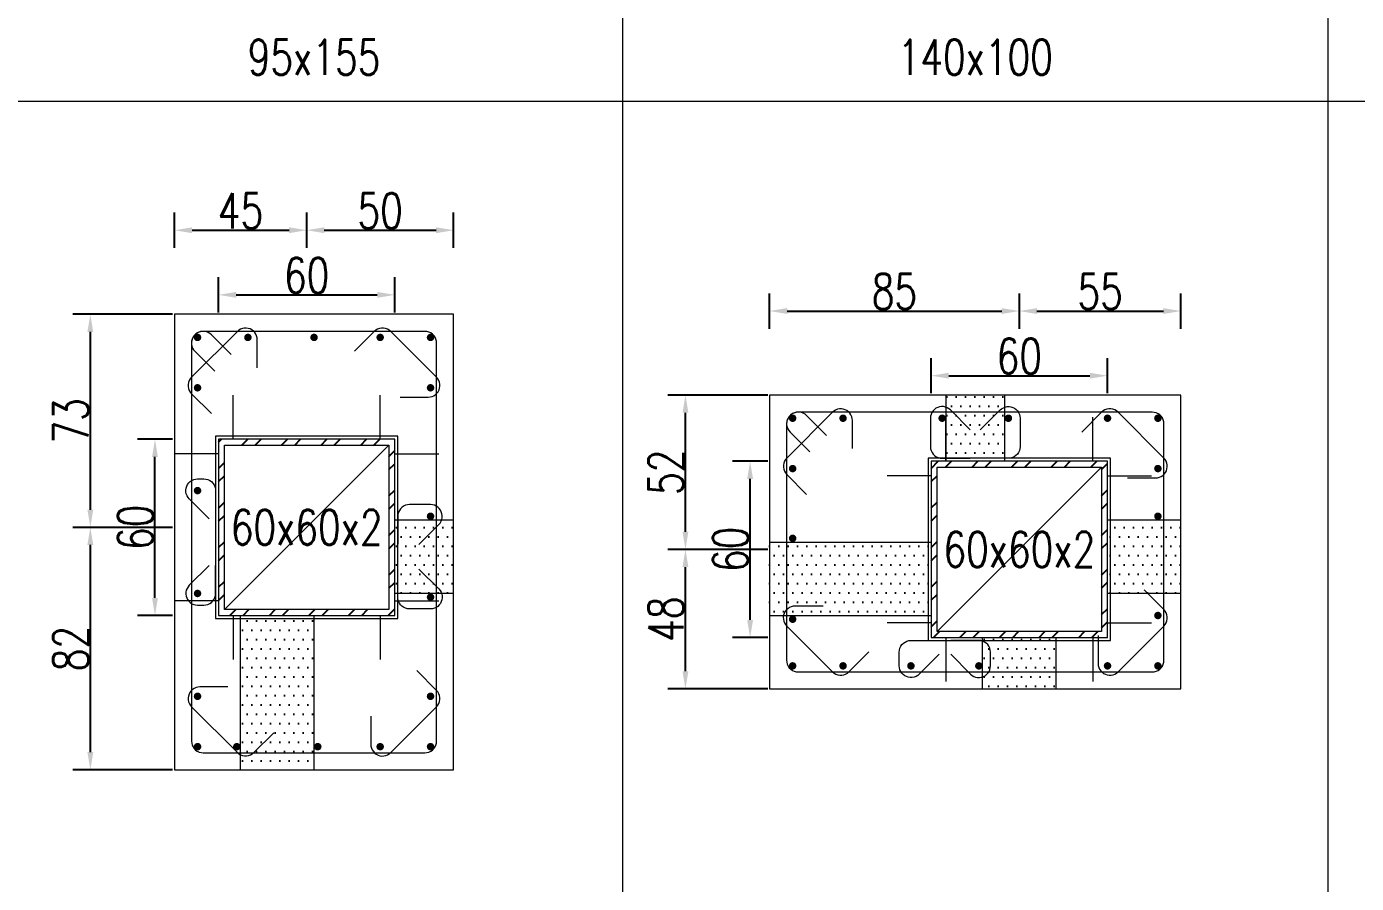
# Model space of a CAD drawing. Header units: millimetres. Extents: x 0 to 3905, y 0 to 8880.
# Drawn here: x 2922.2 to 3374.7, y 2145.8 to 2437.4 of the extents above; entities that cross this region are included whole.
import ezdxf
from ezdxf.enums import TextEntityAlignment as Align

# ---------------------------------------------------------------- set-up
doc = ezdxf.new("R2010")
doc.units = ezdxf.units.MM
doc.layers.get('DEFPOINTS').update_dxf_attribs({"color": 3})
for name, color, linetype in [('Hatch線', 6, 'Continuous'), ('TC-鋼粱', 132, 'Continuous'), ('主筋斷面', 2, 'Continuous'), ('文字-斷面尺寸', 7, 'Continuous'), ('文字-輔助字', 7, 'Continuous'), ('柱斷面線', 4, 'Continuous'), ('標註字', 4, 'Continuous'), ('箍筋線', 1, 'Continuous'), ('網格線', 7, 'Continuous'), ('鋼柱', 11, 'Continuous')]:
    doc.layers.add(name, color=color, linetype=linetype)
doc.styles.add('note', font='txt.shx', dxfattribs={"width": 0.75, "height": 12})
doc.styles.add('txt', font='txt.shx', dxfattribs={"height": 0.2, "bigfont": 'chineset.shx'})
doc.dimstyles.new('RCAD_DIM', dxfattribs={"dimtxt": 12, "dimasz": 6, "dimexe": 6, "dimexo": 0.625, "dimtad": 1, "dimdec": 0, "dimdsep": 46, "dimtxsty": 'note', "dimcen": 2.5, "dimclrd": 256, "dimclre": 256, "dimclrt": 256, "dimadec": 0, "dimazin": 0, "dimtfac": 1, "dimtmove": 0, "dimatfit": 3, "dimfxl": 0, "dimtolj": 1, "dimarcsym": 0})

# ---------------------------------------------------------------- blocks, each defined once
blk = doc.blocks.new('*D1632')
at = {"layer": 'DEFPOINTS', "color": 0}
for p in [(3047.5, 2346.12), (2987.5, 2339.5), (3047.5, 2339.5)]:
    blk.add_point(p, dxfattribs=at)
at = {"layer": '標註字', "lineweight": -2}
for p, q in [((2987.5, 2340.12), (2987.5, 2352.12)), ((3047.5, 2340.12), (3047.5, 2352.12)), ((2993.5, 2346.12), (3041.5, 2346.12))]:
    blk.add_line(p, q, dxfattribs=at)
at = {"layer": '標註字'}
for points in [[(2993.5, 2347.12), (2993.5, 2345.12), (2987.5, 2346.12)], [(3041.5, 2345.12), (3041.5, 2347.12), (3047.5, 2346.12)]]:
    blk.add_solid(points, dxfattribs=at)
at = {"layer": '標註字', "insert": (3017.5, 2352.75), "char_height": 12, "attachment_point": 5, "style": 'note'}
blk.add_mtext('\\A1;60', dxfattribs=at)
blk = doc.blocks.new('*D1633')
at = {"layer": 'DEFPOINTS', "color": 0}
for p in [(2965.88, 2297), (2972.5, 2297), (2972.5, 2237)]:
    blk.add_point(p, dxfattribs=at)
at = {"layer": '標註字', "lineweight": -2}
for p, q in [((2971.88, 2297), (2959.88, 2297)), ((2965.88, 2243), (2965.88, 2291)), ((2971.88, 2237), (2959.88, 2237))]:
    blk.add_line(p, q, dxfattribs=at)
at = {"layer": '標註字'}
for points in [[(2966.88, 2291), (2964.88, 2291), (2965.88, 2297)], [(2964.88, 2243), (2966.88, 2243), (2965.88, 2237)]]:
    blk.add_solid(points, dxfattribs=at)
at = {"layer": '標註字', "insert": (2959.25, 2267), "char_height": 12, "attachment_point": 5, "rotation": 90, "style": 'note'}
blk.add_mtext('\\A1;60', dxfattribs=at)
blk = doc.blocks.new('*D1634')
at = {"layer": 'DEFPOINTS', "color": 0}
for p in [(3017.5, 2368.12), (2972.5, 2361.5), (3017.5, 2361.5)]:
    blk.add_point(p, dxfattribs=at)
at = {"layer": '標註字', "lineweight": -2}
for p, q in [((2972.5, 2362.12), (2972.5, 2374.12)), ((3017.5, 2362.12), (3017.5, 2374.12)), ((2978.5, 2368.12), (3011.5, 2368.12))]:
    blk.add_line(p, q, dxfattribs=at)
at = {"layer": '標註字'}
for points in [[(2978.5, 2369.12), (2978.5, 2367.12), (2972.5, 2368.12)], [(3011.5, 2367.12), (3011.5, 2369.12), (3017.5, 2368.12)]]:
    blk.add_solid(points, dxfattribs=at)
at = {"layer": '標註字', "insert": (2995, 2374.75), "char_height": 12, "attachment_point": 5, "style": 'note'}
blk.add_mtext('\\A1;45', dxfattribs=at)
blk = doc.blocks.new('*D1635')
at = {"layer": 'DEFPOINTS', "color": 0}
for p in [(3067.5, 2368.12), (3017.5, 2361.5), (3067.5, 2361.5)]:
    blk.add_point(p, dxfattribs=at)
at = {"layer": '標註字', "lineweight": -2}
for p, q in [((3017.5, 2362.12), (3017.5, 2374.12)), ((3067.5, 2362.12), (3067.5, 2374.12)), ((3023.5, 2368.12), (3061.5, 2368.12))]:
    blk.add_line(p, q, dxfattribs=at)
at = {"layer": '標註字'}
for points in [[(3023.5, 2369.12), (3023.5, 2367.12), (3017.5, 2368.12)], [(3061.5, 2367.12), (3061.5, 2369.12), (3067.5, 2368.12)]]:
    blk.add_solid(points, dxfattribs=at)
at = {"layer": '標註字', "insert": (3042.5, 2374.75), "char_height": 12, "attachment_point": 5, "style": 'note'}
blk.add_mtext('\\A1;50', dxfattribs=at)
blk = doc.blocks.new('*D1636')
at = {"layer": 'DEFPOINTS', "color": 0}
for p in [(2943.88, 2267), (2972.5, 2267), (2972.5, 2184.5)]:
    blk.add_point(p, dxfattribs=at)
at = {"layer": '標註字', "lineweight": -2}
for p, q in [((2971.88, 2267), (2937.88, 2267)), ((2943.88, 2190.5), (2943.88, 2261)), ((2971.88, 2184.5), (2937.88, 2184.5))]:
    blk.add_line(p, q, dxfattribs=at)
at = {"layer": '標註字'}
for points in [[(2944.88, 2261), (2942.88, 2261), (2943.88, 2267)], [(2942.88, 2190.5), (2944.88, 2190.5), (2943.88, 2184.5)]]:
    blk.add_solid(points, dxfattribs=at)
at = {"layer": '標註字', "insert": (2937.25, 2225.75), "char_height": 12, "attachment_point": 5, "rotation": 90, "style": 'note'}
blk.add_mtext('\\A1;82', dxfattribs=at)
blk = doc.blocks.new('*D1637')
at = {"layer": 'DEFPOINTS', "color": 0}
for p in [(2943.88, 2339.5), (2972.5, 2339.5), (2972.5, 2267)]:
    blk.add_point(p, dxfattribs=at)
at = {"layer": '標註字', "lineweight": -2}
for p, q in [((2971.88, 2339.5), (2937.88, 2339.5)), ((2943.88, 2273), (2943.88, 2333.5)), ((2971.88, 2267), (2937.88, 2267))]:
    blk.add_line(p, q, dxfattribs=at)
at = {"layer": '標註字'}
for points in [[(2944.88, 2333.5), (2942.88, 2333.5), (2943.88, 2339.5)], [(2942.88, 2273), (2944.88, 2273), (2943.88, 2267)]]:
    blk.add_solid(points, dxfattribs=at)
at = {"layer": '標註字', "insert": (2937.25, 2303.25), "char_height": 12, "attachment_point": 5, "rotation": 90, "style": 'note'}
blk.add_mtext('\\A1;73', dxfattribs=at)
blk = doc.blocks.new('Circle_Filled')
at = {"const_width": 0.5}
blk.add_lwpolyline([(-0.25, 0, 1), (0.25, 0, 1)], format="xyb", close=True, dxfattribs=at)
blk = doc.blocks.new('*D1764')
at = {"layer": 'DEFPOINTS', "color": 0}
for p in [(3290, 2318.62), (3230, 2312), (3290, 2312)]:
    blk.add_point(p, dxfattribs=at)
at = {"layer": '標註字', "lineweight": -2}
for p, q in [((3230, 2312.62), (3230, 2324.62)), ((3290, 2312.62), (3290, 2324.62)), ((3236, 2318.62), (3284, 2318.62))]:
    blk.add_line(p, q, dxfattribs=at)
at = {"layer": '標註字'}
for points in [[(3236, 2319.62), (3236, 2317.62), (3230, 2318.62)], [(3284, 2317.62), (3284, 2319.62), (3290, 2318.62)]]:
    blk.add_solid(points, dxfattribs=at)
at = {"layer": '標註字', "insert": (3260, 2325.25), "char_height": 12, "attachment_point": 5, "style": 'note'}
blk.add_mtext('\\A1;60', dxfattribs=at)
blk = doc.blocks.new('*D1765')
at = {"layer": 'DEFPOINTS', "color": 0}
for p in [(3168.38, 2289.5), (3175, 2289.5), (3175, 2229.5)]:
    blk.add_point(p, dxfattribs=at)
at = {"layer": '標註字', "lineweight": -2}
for p, q in [((3174.38, 2289.5), (3162.38, 2289.5)), ((3168.38, 2235.5), (3168.38, 2283.5)), ((3174.38, 2229.5), (3162.38, 2229.5))]:
    blk.add_line(p, q, dxfattribs=at)
at = {"layer": '標註字'}
for points in [[(3169.38, 2283.5), (3167.38, 2283.5), (3168.38, 2289.5)], [(3167.38, 2235.5), (3169.38, 2235.5), (3168.38, 2229.5)]]:
    blk.add_solid(points, dxfattribs=at)
at = {"layer": '標註字', "insert": (3161.75, 2259.5), "char_height": 12, "attachment_point": 5, "rotation": 90, "style": 'note'}
blk.add_mtext('\\A1;60', dxfattribs=at)
blk = doc.blocks.new('*D1766')
at = {"layer": 'DEFPOINTS', "color": 0}
for p in [(3260, 2340.62), (3175, 2334), (3260, 2334)]:
    blk.add_point(p, dxfattribs=at)
at = {"layer": '標註字', "lineweight": -2}
for p, q in [((3175, 2334.62), (3175, 2346.62)), ((3260, 2334.62), (3260, 2346.62)), ((3181, 2340.62), (3254, 2340.62))]:
    blk.add_line(p, q, dxfattribs=at)
at = {"layer": '標註字'}
for points in [[(3181, 2341.62), (3181, 2339.62), (3175, 2340.62)], [(3254, 2339.62), (3254, 2341.62), (3260, 2340.62)]]:
    blk.add_solid(points, dxfattribs=at)
at = {"layer": '標註字', "insert": (3217.5, 2347.25), "char_height": 12, "attachment_point": 5, "style": 'note'}
blk.add_mtext('\\A1;85', dxfattribs=at)
blk = doc.blocks.new('*D1767')
at = {"layer": 'DEFPOINTS', "color": 0}
for p in [(3315, 2340.62), (3260, 2334), (3315, 2334)]:
    blk.add_point(p, dxfattribs=at)
at = {"layer": '標註字', "lineweight": -2}
for p, q in [((3260, 2334.62), (3260, 2346.62)), ((3315, 2334.62), (3315, 2346.62)), ((3266, 2340.62), (3309, 2340.62))]:
    blk.add_line(p, q, dxfattribs=at)
at = {"layer": '標註字'}
for points in [[(3266, 2341.62), (3266, 2339.62), (3260, 2340.62)], [(3309, 2339.62), (3309, 2341.62), (3315, 2340.62)]]:
    blk.add_solid(points, dxfattribs=at)
at = {"layer": '標註字', "insert": (3287.5, 2347.25), "char_height": 12, "attachment_point": 5, "style": 'note'}
blk.add_mtext('\\A1;55', dxfattribs=at)
blk = doc.blocks.new('*D1768')
at = {"layer": 'DEFPOINTS', "color": 0}
for p in [(3146.38, 2259.5), (3175, 2259.5), (3175, 2212)]:
    blk.add_point(p, dxfattribs=at)
at = {"layer": '標註字', "lineweight": -2}
for p, q in [((3174.38, 2259.5), (3140.38, 2259.5)), ((3146.38, 2218), (3146.38, 2253.5)), ((3174.38, 2212), (3140.38, 2212))]:
    blk.add_line(p, q, dxfattribs=at)
at = {"layer": '標註字'}
for points in [[(3147.38, 2253.5), (3145.38, 2253.5), (3146.38, 2259.5)], [(3145.38, 2218), (3147.38, 2218), (3146.38, 2212)]]:
    blk.add_solid(points, dxfattribs=at)
at = {"layer": '標註字', "insert": (3139.75, 2235.75), "char_height": 12, "attachment_point": 5, "rotation": 90, "style": 'note'}
blk.add_mtext('\\A1;48', dxfattribs=at)
blk = doc.blocks.new('*D1769')
at = {"layer": 'DEFPOINTS', "color": 0}
for p in [(3146.38, 2312), (3175, 2312), (3175, 2259.5)]:
    blk.add_point(p, dxfattribs=at)
at = {"layer": '標註字', "lineweight": -2}
for p, q in [((3174.38, 2312), (3140.38, 2312)), ((3146.38, 2265.5), (3146.38, 2306)), ((3174.38, 2259.5), (3140.38, 2259.5))]:
    blk.add_line(p, q, dxfattribs=at)
at = {"layer": '標註字'}
for points in [[(3147.38, 2306), (3145.38, 2306), (3146.38, 2312)], [(3145.38, 2265.5), (3147.38, 2265.5), (3146.38, 2259.5)]]:
    blk.add_solid(points, dxfattribs=at)
at = {"layer": '標註字', "insert": (3139.75, 2285.75), "char_height": 12, "attachment_point": 5, "rotation": 90, "style": 'note'}
blk.add_mtext('\\A1;52', dxfattribs=at)

msp = doc.modelspace()

# ---------------------------------------------------------------- hatches: boundary and pattern name
at = {"layer": 'Hatch線'}
h = msp.add_hatch(dxfattribs=at)
h.set_pattern_fill('ANSI32', color=256, style=0)
h.paths.add_polyline_path([(2987.5, 2237), (3047.5, 2237), (3047.5, 2297), (2987.5, 2297)], flags=17)
h.paths.add_polyline_path([(2989.5, 2239), (2989.5, 2295), (3045.5, 2295), (3045.5, 2239)])
h = msp.add_hatch(dxfattribs=at)
h.set_pattern_fill('ANSI32', color=256, style=0)
h.paths.add_polyline_path([(3230, 2229.5), (3290, 2229.5), (3290, 2289.5), (3230, 2289.5)], flags=17)
h.paths.add_polyline_path([(3232, 2231.5), (3232, 2287.5), (3288, 2287.5), (3288, 2231.5)])
at = {"layer": 'TC-鋼粱'}
h = msp.add_hatch(dxfattribs=at)
h.set_pattern_fill('DOTS', color=256, scale=2, style=0)
h.paths.add_polyline_path([(3255, 2312), (3235, 2312), (3235, 2289.5), (3255, 2289.5)], flags=17)
h = msp.add_hatch(dxfattribs=at)
h.set_pattern_fill('DOTS', color=256, scale=2, style=0)
h.paths.add_polyline_path([(3067.5, 2244.5), (3067.5, 2269.5), (3047.5, 2269.5), (3047.5, 2244.5)], flags=17)
h = msp.add_hatch(dxfattribs=at)
h.set_pattern_fill('DOTS', color=256, scale=2, style=0)
h.paths.add_polyline_path([(3315, 2244.5), (3315, 2269.5), (3290, 2269.5), (3290, 2244.5)], flags=17)
h = msp.add_hatch(dxfattribs=at)
h.set_pattern_fill('DOTS', color=256, scale=2, style=0)
h.paths.add_polyline_path([(3175, 2262), (3175, 2237), (3230, 2237), (3230, 2262)], flags=17)
h = msp.add_hatch(dxfattribs=at)
h.set_pattern_fill('DOTS', color=256, scale=2, style=0)
h.paths.add_polyline_path([(2995, 2184.5), (3020, 2184.5), (3020, 2237), (2995, 2237)], flags=17)
h = msp.add_hatch(dxfattribs=at)
h.set_pattern_fill('DOTS', color=256, scale=2, style=0)
h.paths.add_polyline_path([(3247.48, 2212), (3272.48, 2212), (3272.48, 2229.5), (3247.48, 2229.5)], flags=17)

# ---------------------------------------------------------------- linework, layer by layer
at = {"layer": 'DEFPOINTS', "lineweight": 5}
for points in [[(2992.5, 2297), (2992.5, 2312)], [(3042.5, 2297), (3042.5, 2312)], [(3235, 2289.5), (3235, 2304.5)], [(3285, 2289.5), (3285, 2304.5)], [(2987.5, 2236), (3048.5, 2236), (3048.5, 2298), (2986.5, 2298), (2986.5, 2236), (2987.5, 2236)], [(2989.5, 2239), (3045.5, 2295)], [(2987.5, 2292), (2972.5, 2292)], [(3047.5, 2292), (3062.5, 2292)], [(3230, 2228.5), (3291, 2228.5), (3291, 2290.5), (3229, 2290.5), (3229, 2228.5), (3230, 2228.5)], [(3232, 2231.5), (3288, 2287.5)], [(3230, 2284.5), (3215, 2284.5)], [(3290, 2284.5), (3305, 2284.5)], [(2987.5, 2242), (2972.5, 2242)], [(3047.5, 2242), (3062.5, 2242)], [(2992.5, 2237), (2992.5, 2222)], [(3042.5, 2237), (3042.5, 2222)], [(3230, 2234.5), (3215, 2234.5)], [(3290, 2234.5), (3305, 2234.5)], [(3235, 2229.5), (3235, 2214.5)], [(3285, 2229.5), (3285, 2214.5)]]:
    msp.add_lwpolyline(points, dxfattribs=at)
at = {"layer": 'TC-鋼粱', "lineweight": 5}
for points in [[(3235, 2312), (3235, 2289.5)], [(3255, 2312), (3255, 2289.5)], [(3067.5, 2269.5), (3047.5, 2269.5)], [(3315, 2269.5), (3290, 2269.5)], [(3175, 2262), (3230, 2262)], [(3067.5, 2244.5), (3047.5, 2244.5)], [(3315, 2244.5), (3290, 2244.5)], [(2995, 2184.5), (2995, 2237)], [(3020, 2184.5), (3020, 2237)], [(3175, 2237), (3230, 2237)], [(3247.48, 2212), (3247.48, 2229.5)], [(3272.48, 2212), (3272.48, 2229.5)]]:
    msp.add_lwpolyline(points, dxfattribs=at)
at = {"layer": '柱斷面線', "lineweight": 5}
for points in [[(2972.5, 2184.5), (3067.5, 2184.5), (3067.5, 2339.5), (2972.5, 2339.5), (2972.5, 2184.5)], [(3175, 2212), (3315, 2212), (3315, 2312), (3175, 2312), (3175, 2212)]]:
    msp.add_lwpolyline(points, dxfattribs=at)
at = {"layer": '箍筋線', "lineweight": 5}
for points in [[(3000.69, 2321.31), (3000.69, 2330.85), (3000.63, 2331.52), (3000.46, 2332.16), (3000.19, 2332.77), (2999.82, 2333.33), (2999.36, 2333.82), (2998.83, 2334.22), (2998.23, 2334.52), (2997.6, 2334.73), (2996.93, 2334.82), (2996.27, 2334.8), (2995.61, 2334.67), (2994.99, 2334.43), (2994.41, 2334.09), (2993.9, 2333.66), (2978.34, 2318.1), (2977.89, 2317.57), (2977.55, 2316.97), (2977.31, 2316.32), (2977.19, 2315.63), (2977.19, 2314.94), (2977.31, 2314.26), (2977.55, 2313.61), (2977.89, 2313.01), (2978.34, 2312.48), (2985.08, 2305.73)], [(2991.83, 2325.79), (2985.08, 2332.54), (2984.57, 2332.97), (2983.99, 2333.31), (2983.37, 2333.55), (2982.72, 2333.68), (2982.05, 2333.7), (2981.39, 2333.61), (2980.75, 2333.4), (2980.16, 2333.1), (2979.62, 2332.69), (2979.16, 2332.21), (2978.79, 2331.65), (2978.52, 2331.04), (2978.35, 2330.4), (2978.29, 2329.73), (2978.29, 2194.27), (2978.36, 2193.58), (2978.53, 2192.91), (2978.83, 2192.28), (2979.22, 2191.71), (2979.71, 2191.22), (2980.28, 2190.83), (2980.91, 2190.53), (2981.58, 2190.36), (2982.27, 2190.29), (3057.73, 2190.29), (3058.42, 2190.36), (3059.09, 2190.53), (3059.72, 2190.83), (3060.29, 2191.22), (3060.78, 2191.71), (3061.17, 2192.28), (3061.47, 2192.91), (3061.64, 2193.58), (3061.71, 2194.27), (3061.71, 2329.73), (3061.64, 2330.42), (3061.47, 2331.09), (3061.17, 2331.72), (3060.78, 2332.29), (3060.29, 2332.78), (3059.72, 2333.17), (3059.09, 2333.47), (3058.42, 2333.64), (3057.73, 2333.71), (2982.27, 2333.71), (2981.6, 2333.65), (2980.96, 2333.48), (2980.35, 2333.21), (2979.79, 2332.84), (2979.31, 2332.38), (2978.9, 2331.84), (2978.6, 2331.25), (2978.39, 2330.61), (2978.3, 2329.95), (2978.32, 2329.28), (2978.45, 2328.63), (2978.69, 2328.01), (2979.03, 2327.43), (2979.46, 2326.92), (2986.21, 2320.17)], [(3049.31, 2311.31), (3058.85, 2311.31), (3059.52, 2311.37), (3060.16, 2311.54), (3060.77, 2311.81), (3061.33, 2312.18), (3061.82, 2312.64), (3062.22, 2313.17), (3062.52, 2313.77), (3062.73, 2314.4), (3062.82, 2315.07), (3062.8, 2315.73), (3062.67, 2316.39), (3062.43, 2317.01), (3062.09, 2317.59), (3061.66, 2318.1), (3046.1, 2333.66), (3045.57, 2334.11), (3044.97, 2334.45), (3044.32, 2334.69), (3043.63, 2334.81), (3042.94, 2334.81), (3042.26, 2334.69), (3041.61, 2334.45), (3041.01, 2334.11), (3040.48, 2333.66), (3033.73, 2326.92)], [(3243.29, 2300.2), (3236.54, 2306.95), (3236.03, 2307.38), (3235.45, 2307.72), (3234.83, 2307.96), (3234.18, 2308.09), (3233.51, 2308.11), (3232.85, 2308.02), (3232.21, 2307.81), (3231.62, 2307.51), (3231.08, 2307.1), (3230.62, 2306.62), (3230.25, 2306.06), (3229.98, 2305.45), (3229.81, 2304.81), (3229.76, 2304.14), (3229.76, 2294.48), (3229.82, 2293.78), (3229.99, 2293.12), (3230.29, 2292.49), (3230.68, 2291.92), (3231.17, 2291.43), (3231.74, 2291.03), (3232.37, 2290.74), (3233.04, 2290.56), (3233.73, 2290.5), (3243.27, 2290.5)], [(3246.71, 2300.2), (3253.46, 2306.95), (3253.97, 2307.38), (3254.55, 2307.72), (3255.17, 2307.96), (3255.82, 2308.09), (3256.49, 2308.11), (3257.15, 2308.02), (3257.79, 2307.81), (3258.38, 2307.51), (3258.92, 2307.1), (3259.38, 2306.62), (3259.75, 2306.06), (3260.02, 2305.45), (3260.19, 2304.81), (3260.25, 2304.14), (3260.25, 2294.48), (3260.18, 2293.78), (3260.01, 2293.12), (3259.71, 2292.49), (3259.32, 2291.92), (3258.83, 2291.43), (3258.26, 2291.03), (3257.63, 2290.74), (3256.96, 2290.56), (3256.27, 2290.5), (3246.73, 2290.5)], [(3203.19, 2293.81), (3203.19, 2303.35), (3203.13, 2304.02), (3202.96, 2304.66), (3202.69, 2305.27), (3202.32, 2305.83), (3201.86, 2306.32), (3201.33, 2306.72), (3200.73, 2307.02), (3200.1, 2307.23), (3199.43, 2307.32), (3198.77, 2307.3), (3198.11, 2307.17), (3197.49, 2306.93), (3196.91, 2306.59), (3196.4, 2306.16), (3180.84, 2290.6), (3180.39, 2290.07), (3180.05, 2289.47), (3179.81, 2288.82), (3179.69, 2288.13), (3179.69, 2287.44), (3179.81, 2286.76), (3180.05, 2286.11), (3180.39, 2285.51), (3180.84, 2284.98), (3187.58, 2278.23)], [(3194.33, 2298.29), (3187.58, 2305.04), (3187.07, 2305.47), (3186.49, 2305.81), (3185.87, 2306.05), (3185.22, 2306.18), (3184.55, 2306.2), (3183.89, 2306.11), (3183.25, 2305.9), (3182.66, 2305.6), (3182.12, 2305.19), (3181.66, 2304.71), (3181.29, 2304.15), (3181.02, 2303.54), (3180.85, 2302.9), (3180.79, 2302.23), (3180.79, 2221.77), (3180.86, 2221.08), (3181.03, 2220.41), (3181.33, 2219.78), (3181.72, 2219.21), (3182.21, 2218.72), (3182.78, 2218.33), (3183.41, 2218.03), (3184.08, 2217.86), (3184.77, 2217.79), (3305.23, 2217.79), (3305.92, 2217.86), (3306.59, 2218.03), (3307.22, 2218.33), (3307.79, 2218.72), (3308.28, 2219.21), (3308.67, 2219.78), (3308.97, 2220.41), (3309.14, 2221.08), (3309.21, 2221.77), (3309.21, 2302.23), (3309.14, 2302.92), (3308.97, 2303.59), (3308.67, 2304.22), (3308.28, 2304.79), (3307.79, 2305.28), (3307.22, 2305.67), (3306.59, 2305.97), (3305.92, 2306.14), (3305.23, 2306.21), (3184.77, 2306.21), (3184.1, 2306.15), (3183.46, 2305.98), (3182.85, 2305.71), (3182.29, 2305.34), (3181.81, 2304.88), (3181.4, 2304.34), (3181.1, 2303.75), (3180.89, 2303.11), (3180.8, 2302.45), (3180.82, 2301.78), (3180.95, 2301.13), (3181.19, 2300.51), (3181.53, 2299.93), (3181.96, 2299.42), (3188.71, 2292.67)], [(3296.81, 2283.81), (3306.35, 2283.81), (3307.02, 2283.87), (3307.66, 2284.04), (3308.27, 2284.31), (3308.83, 2284.68), (3309.32, 2285.14), (3309.72, 2285.67), (3310.02, 2286.27), (3310.23, 2286.9), (3310.32, 2287.57), (3310.3, 2288.23), (3310.17, 2288.89), (3309.93, 2289.51), (3309.59, 2290.09), (3309.16, 2290.6), (3293.6, 2306.16), (3293.07, 2306.61), (3292.47, 2306.95), (3291.82, 2307.19), (3291.13, 2307.31), (3290.44, 2307.31), (3289.76, 2307.19), (3289.11, 2306.95), (3288.51, 2306.61), (3287.98, 2306.16), (3281.23, 2299.42)], [(2984.3, 2269.94), (2977.55, 2276.69), (2977.12, 2277.2), (2976.78, 2277.78), (2976.54, 2278.4), (2976.41, 2279.05), (2976.39, 2279.72), (2976.48, 2280.38), (2976.69, 2281.02), (2976.99, 2281.61), (2977.4, 2282.15), (2977.88, 2282.61), (2978.44, 2282.98), (2979.05, 2283.25), (2979.69, 2283.42), (2980.36, 2283.48), (2982.53, 2283.48), (2983.22, 2283.41), (2983.88, 2283.24), (2984.51, 2282.94), (2985.08, 2282.55), (2985.57, 2282.06), (2985.97, 2281.49), (2986.26, 2280.86), (2986.44, 2280.19), (2986.5, 2279.5), (2986.5, 2269.96)], [(3055.7, 2261.21), (3062.45, 2267.96), (3062.88, 2268.47), (3063.22, 2269.05), (3063.46, 2269.67), (3063.59, 2270.32), (3063.61, 2270.99), (3063.52, 2271.65), (3063.31, 2272.29), (3063.01, 2272.88), (3062.6, 2273.42), (3062.12, 2273.88), (3061.56, 2274.25), (3060.95, 2274.52), (3060.31, 2274.69), (3059.64, 2274.74), (3052.48, 2274.74), (3051.78, 2274.68), (3051.12, 2274.51), (3050.49, 2274.21), (3049.92, 2273.81), (3049.43, 2273.33), (3049.03, 2272.76), (3048.74, 2272.13), (3048.56, 2271.46), (3048.5, 2270.77), (3048.5, 2261.23)], [(2984.3, 2254.06), (2977.55, 2247.31), (2977.12, 2246.8), (2976.78, 2246.22), (2976.54, 2245.6), (2976.41, 2244.95), (2976.39, 2244.28), (2976.48, 2243.62), (2976.69, 2242.98), (2976.99, 2242.39), (2977.4, 2241.85), (2977.88, 2241.39), (2978.44, 2241.02), (2979.05, 2240.75), (2979.69, 2240.58), (2980.36, 2240.52), (2982.53, 2240.52), (2983.22, 2240.59), (2983.88, 2240.76), (2984.51, 2241.06), (2985.08, 2241.45), (2985.57, 2241.94), (2985.97, 2242.51), (2986.26, 2243.14), (2986.44, 2243.81), (2986.5, 2244.5), (2986.5, 2254.04)], [(3055.7, 2252.79), (3062.45, 2246.04), (3062.88, 2245.53), (3063.22, 2244.95), (3063.46, 2244.33), (3063.59, 2243.67), (3063.61, 2243.01), (3063.52, 2242.35), (3063.31, 2241.71), (3063.01, 2241.12), (3062.6, 2240.58), (3062.12, 2240.12), (3061.56, 2239.75), (3060.95, 2239.48), (3060.31, 2239.31), (3059.64, 2239.25), (3052.48, 2239.25), (3051.78, 2239.32), (3051.12, 2239.49), (3050.49, 2239.79), (3049.92, 2240.18), (3049.43, 2240.67), (3049.03, 2241.24), (3048.74, 2241.87), (3048.56, 2242.54), (3048.5, 2243.23), (3048.5, 2252.77)], [(3286.81, 2230.19), (3286.81, 2220.65), (3286.87, 2219.98), (3287.04, 2219.34), (3287.31, 2218.73), (3287.68, 2218.17), (3288.14, 2217.68), (3288.67, 2217.28), (3289.27, 2216.98), (3289.9, 2216.77), (3290.57, 2216.68), (3291.23, 2216.7), (3291.89, 2216.83), (3292.51, 2217.07), (3293.09, 2217.41), (3293.6, 2217.84), (3309.16, 2233.4), (3309.61, 2233.93), (3309.95, 2234.53), (3310.19, 2235.18), (3310.31, 2235.87), (3310.31, 2236.56), (3310.19, 2237.24), (3309.95, 2237.89), (3309.61, 2238.49), (3309.16, 2239.02), (3302.42, 2245.77)], [(3193.19, 2240.19), (3183.65, 2240.19), (3182.98, 2240.13), (3182.34, 2239.96), (3181.73, 2239.69), (3181.17, 2239.32), (3180.68, 2238.86), (3180.28, 2238.33), (3179.98, 2237.73), (3179.77, 2237.1), (3179.68, 2236.43), (3179.7, 2235.77), (3179.83, 2235.11), (3180.07, 2234.49), (3180.41, 2233.91), (3180.84, 2233.4), (3196.4, 2217.84), (3196.93, 2217.39), (3197.53, 2217.05), (3198.18, 2216.81), (3198.87, 2216.69), (3199.56, 2216.69), (3200.24, 2216.81), (3200.89, 2217.05), (3201.49, 2217.39), (3202.02, 2217.84), (3208.77, 2224.58)], [(3232.66, 2223.8), (3225.91, 2217.05), (3225.4, 2216.62), (3224.83, 2216.28), (3224.2, 2216.04), (3223.55, 2215.91), (3222.88, 2215.89), (3222.22, 2215.98), (3221.58, 2216.19), (3220.99, 2216.49), (3220.45, 2216.9), (3219.99, 2217.38), (3219.62, 2217.94), (3219.35, 2218.55), (3219.18, 2219.19), (3219.13, 2219.86), (3219.13, 2224.53), (3219.19, 2225.22), (3219.37, 2225.88), (3219.66, 2226.51), (3220.06, 2227.08), (3220.55, 2227.57), (3221.12, 2227.97), (3221.74, 2228.26), (3222.41, 2228.44), (3223.1, 2228.5), (3232.64, 2228.5)], [(3236.65, 2223.8), (3243.39, 2217.05), (3243.91, 2216.62), (3244.48, 2216.28), (3245.1, 2216.04), (3245.76, 2215.91), (3246.43, 2215.89), (3247.09, 2215.98), (3247.73, 2216.19), (3248.32, 2216.49), (3248.85, 2216.9), (3249.31, 2217.38), (3249.68, 2217.94), (3249.96, 2218.55), (3250.12, 2219.19), (3250.18, 2219.86), (3250.18, 2224.53), (3250.12, 2225.22), (3249.94, 2225.88), (3249.65, 2226.51), (3249.25, 2227.08), (3248.76, 2227.57), (3248.19, 2227.97), (3247.56, 2228.26), (3246.9, 2228.44), (3246.21, 2228.5), (3236.67, 2228.5)], [(3039.31, 2202.69), (3039.31, 2193.15), (3039.37, 2192.48), (3039.54, 2191.84), (3039.81, 2191.23), (3040.18, 2190.67), (3040.64, 2190.18), (3041.17, 2189.78), (3041.77, 2189.48), (3042.4, 2189.27), (3043.07, 2189.18), (3043.73, 2189.2), (3044.39, 2189.33), (3045.01, 2189.57), (3045.59, 2189.91), (3046.1, 2190.34), (3061.66, 2205.9), (3062.11, 2206.43), (3062.45, 2207.03), (3062.69, 2207.68), (3062.81, 2208.37), (3062.81, 2209.06), (3062.69, 2209.74), (3062.45, 2210.39), (3062.11, 2210.99), (3061.66, 2211.52), (3054.92, 2218.27)], [(2990.69, 2212.69), (2981.15, 2212.69), (2980.48, 2212.63), (2979.84, 2212.46), (2979.23, 2212.19), (2978.67, 2211.82), (2978.18, 2211.36), (2977.78, 2210.83), (2977.48, 2210.23), (2977.27, 2209.6), (2977.18, 2208.93), (2977.2, 2208.27), (2977.33, 2207.61), (2977.57, 2206.99), (2977.91, 2206.41), (2978.34, 2205.9), (2993.9, 2190.34), (2994.43, 2189.89), (2995.03, 2189.55), (2995.68, 2189.31), (2996.37, 2189.19), (2997.06, 2189.19), (2997.74, 2189.31), (2998.39, 2189.55), (2998.99, 2189.89), (2999.52, 2190.34), (3006.27, 2197.08)]]:
    msp.add_lwpolyline(points, dxfattribs=at)
at = {"layer": '網格線', "lineweight": 5}
for points in [[(3125, 2442), (3125, 2412)], [(3365, 2442), (3365, 2412)], [(2915, 2412), (3125, 2412)], [(3125, 2412), (3365, 2412)], [(3125, 2412), (3125, 2040)], [(3365, 2412), (3635, 2412)], [(3365, 2412), (3365, 2040)]]:
    msp.add_lwpolyline(points, dxfattribs=at)
at = {"layer": '鋼柱', "lineweight": 5}
for points in [[(2987.5, 2237), (3047.5, 2237), (3047.5, 2297), (2987.5, 2297), (2987.5, 2237)], [(2989.5, 2239), (2989.5, 2295), (3045.5, 2295), (3045.5, 2239), (2989.5, 2239)], [(3230, 2229.5), (3290, 2229.5), (3290, 2289.5), (3230, 2289.5), (3230, 2229.5)], [(3232, 2231.5), (3232, 2287.5), (3288, 2287.5), (3288, 2231.5), (3232, 2231.5)]]:
    msp.add_lwpolyline(points, dxfattribs=at)

# ---------------------------------------------------------------- block references
at = {"layer": '主筋斷面', "lineweight": 5, "xscale": 2.539999961853027, "yscale": 2.539999961853027}
for p in [(2980.36, 2331.64), (2997.5, 2331.64), (3020, 2331.64), (3042.5, 2331.64), (3059.64, 2331.64), (2980.36, 2314.5), (3059.64, 2314.5), (3182.86, 2304.14), (3200, 2304.14), (3233.73, 2304.14), (3256.27, 2304.14), (3290, 2304.14), (3307.14, 2304.14), (3182.86, 2287), (3307.14, 2287), (2980.36, 2279.5), (3059.64, 2270.77), (3307.14, 2270.77), (3182.86, 2263.27), (2980.36, 2244.5), (3059.64, 2243.23), (3182.86, 2235.73), (3307.14, 2237), (3182.86, 2219.86), (3200, 2219.86), (3223.1, 2219.86), (3246.21, 2219.86), (3290, 2219.86), (3307.14, 2219.86), (2980.36, 2209.5), (3059.64, 2209.5), (2980.36, 2192.36), (2993.73, 2192.36), (3021.27, 2192.36), (3042.5, 2192.36), (3059.64, 2192.36)]:
    msp.add_blockref('Circle_Filled', p, dxfattribs=at)

# ---------------------------------------------------------------- texts
at = {"layer": '文字-斷面尺寸', "style": 'txt', "width": 0.75}
for s, p in [('95x155', (3020, 2427)), ('140x100', (3245, 2427))]:
    msp.add_text(s, height=12, dxfattribs=at).set_placement(p, align=Align.MIDDLE)
at = {"layer": '文字-輔助字', "style": 'txt', "width": 0.75}
for p in [(3017.5, 2267), (3260, 2259.5)]:
    msp.add_text('60x60x2', height=12, dxfattribs=at).set_placement(p, align=Align.MIDDLE)

# ---------------------------------------------------------------- dimensions: what is measured, and where the dimension line sits
at = {"layer": '標註字'}
for base, p1, p2, picture, middle in [((3017.5, 2368.12), (2972.5, 2361.5), (3017.5, 2361.5), '*D1634', (2995, 2374.75)), ((3067.5, 2368.12), (3017.5, 2361.5), (3067.5, 2361.5), '*D1635', (3042.5, 2374.75)), ((3047.5, 2346.12), (2987.5, 2339.5), (3047.5, 2339.5), '*D1632', (3017.5, 2352.75)), ((3260, 2340.62), (3175, 2334), (3260, 2334), '*D1766', (3217.5, 2347.25)), ((3315, 2340.62), (3260, 2334), (3315, 2334), '*D1767', (3287.5, 2347.25)), ((3290, 2318.62), (3230, 2312), (3290, 2312), '*D1764', (3260, 2325.25))]:
    dim = msp.add_linear_dim(base=base, p1=p1, p2=p2, dimstyle='RCAD_DIM', dxfattribs=at)
    dim.commit()
    dim.dimension.update_dxf_attribs({"geometry": picture, "text_midpoint": middle})
for base, p1, p2, picture, middle in [((2943.875, 2339.5), (2972.5, 2266.999998), (2972.5, 2339.5), '*D1637', (2937.25, 2303.249999)), ((3146.375, 2312), (3175, 2259.500004), (3175, 2312), '*D1769', (3139.75, 2285.750002)), ((2965.88, 2297), (2972.5, 2237), (2972.5, 2297), '*D1633', (2959.25, 2267)), ((3168.38, 2289.5), (3175, 2229.5), (3175, 2289.5), '*D1765', (3161.75, 2259.5)), ((2943.875, 2266.999998), (2972.5, 2184.5), (2972.5, 2266.999998), '*D1636', (2937.25, 2225.749999)), ((3146.375, 2259.500004), (3175, 2212), (3175, 2259.500004), '*D1768', (3139.75, 2235.750002))]:
    dim = msp.add_linear_dim(base=base, p1=p1, p2=p2, angle=90, dimstyle='RCAD_DIM', dxfattribs=at)
    dim.commit()
    dim.dimension.update_dxf_attribs({"geometry": picture, "text_midpoint": middle})

doc.saveas('drawing.dxf')
